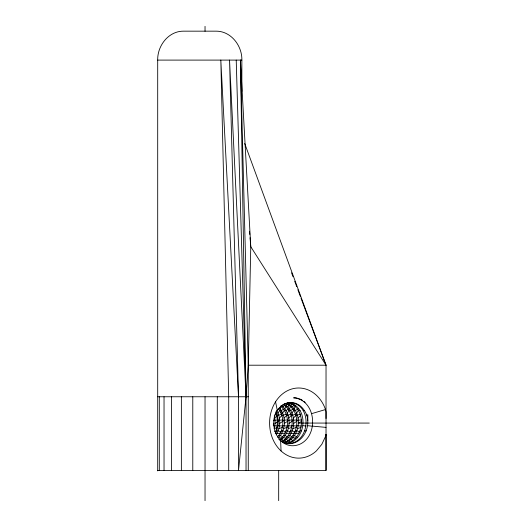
<?xml version="1.0" encoding="UTF-8"?>
<svg xmlns="http://www.w3.org/2000/svg" width="527" height="527" viewBox="0 0 527 527"><rect width="100%" height="100%" fill="white"/><g stroke="black" fill="none" stroke-linecap="round" stroke-linejoin="round"><path stroke-width="0.79" d="M157.698 470.413L326.029 470.413L326.029 434.353L325.581 436.382L321.813 444.327L316.457 450.822A35.078 29.084 -90 0 1 274.205 442.015A35.078 29.084 -90 0 1 285.166 392.009A35.078 29.084 -90 0 1 325.508 409.538L326.029 411.844L326.029 418.517M248.263 470.413L248.263 365.204L250.766 246.702L240.431 60.098L246.037 396.765L246.037 470.413M273.408 423.438L273.348 425.678L278.118 426.04M274.271 415.895C275.278 420.091 275.469 424.551 274.132 428.695L277.676 427.364M275.272 433.569C278.954 427.015 279.158 418.576 275.766 411.857M278.803 409.222L276.761 410.507C280.904 418.003 280.72 427.588 276.188 434.867M277.485 437.173C284.112 429.525 284.745 417.035 278.599 408.926M279.323 407.826C286.504 416.093 285.977 429.782 278.579 437.726L282.32 438.154M283.598 440.987L281.866 439.32L280.292 439.32C289.475 430.875 290.245 414.268 280.529 405.988M281.589 405.612C292.34 413.972 291.24 432.799 280.193 440.447M281.51 441.626C294.731 434.452 296.088 412.509 283.098 404.453M284.145 404.064C297.874 412.068 296.431 434.959 282.498 442.015M283.73 442.608C299.962 437.232 301.707 409.92 285.502 403.491M287.077 403.491C303.796 410.105 301.306 438.76 283.994 443.016M278.836 439.406L282.887 442.074L287.38 443.444C306.707 440.019 308.914 407.358 289.376 402.694M285.423 443.431C302.9 446.837 313.789 423.866 304.362 410.507A20.54 17.029 -90 0 0 280.476 406.818C265.055 420.203 277.927 452.884 299.606 444.34C319.27 435.625 316.187 399.558 293.592 397.839L296.108 397.826L301.24 399.525L302.551 400.467M157.698 470.874L157.698 60.098C157.303 45.869 168.456 31.1 183.416 31.165L216.142 31.165C231.103 31.1 242.255 45.869 241.86 60.098L241.86 91.355M240.477 62.568L240.431 60.098L248.263 365.204L246.037 396.765L238.514 470.413L238.514 396.765L229.535 60.098L246.037 396.765L236.221 60.098M281.023 413.201L281.168 411.574M286.26 405.612L286.622 403.333M290.924 405.612L291.293 403.333M275.588 432.726L277.143 426.303L277.34 419.663L276.174 413.247M307.761 420.829L307.867 414.769L306.595 415.144M285.772 443.424C305.133 440.071 307.346 407.345 287.801 402.694M290.443 443.424C311.668 439.999 311.543 401.31 288.183 402.7M280.173 408.926L281.326 405.876M284.843 408.926L285.996 405.876M289.514 408.926L290.667 405.876M294.178 408.926L295.331 405.876M277.933 413.201L279.929 410.039M282.597 413.201L284.6 410.039M287.268 413.201L289.264 410.039M291.938 413.201L293.934 410.039M296.609 413.201L298.605 410.039M289.698 402.766L288.809 404.064L287.235 404.064M274.679 418.155L277.321 415.428M279.35 418.155L281.991 415.428M284.02 418.155L287.189 414.881M288.691 418.155L291.853 414.881M293.355 418.155L296.523 414.881M298.025 418.155L300.667 415.428M284.857 405.059L283.137 406.732L281.563 406.732M289.527 405.059L287.808 406.732L286.227 406.732M294.198 405.059L292.478 406.732L290.897 406.732M280.476 406.818L284.125 404.117L285.897 403.504M274.982 423.438L278.783 420.921M279.653 423.438L283.454 420.921M284.323 423.438L288.117 420.921M288.987 423.438L292.156 421.337M293.658 423.438L296.826 421.337M298.328 423.438L301.49 421.337M283.473 409.222L281.431 410.507L279.85 410.507M288.822 408.794L286.095 410.507L284.521 410.507M293.493 408.794L290.766 410.507L289.191 410.507M298.157 408.794L295.436 410.507L293.855 410.507M278.803 428.695L283.052 427.101M283.473 428.695L287.722 427.101M288.144 428.695L291.681 427.364M292.808 428.695L296.352 427.364M297.478 428.695L301.016 427.364M274.89 414.874L277.162 414.064M281.833 414.064L278.803 415.144L277.222 415.144M286.497 414.064L283.473 415.144L281.892 415.144M291.167 414.064L288.137 415.144L286.563 415.144M295.838 414.064L292.808 415.144L291.233 415.144M300.502 414.064L297.478 415.144L295.897 415.144M286.49 403.3L287.643 402.911M311.655 413.642L325.508 409.538M276.846 433.569L280.588 433.102M281.517 433.569L285.252 433.102M286.187 433.569L289.922 433.102M290.851 433.569L294.593 433.102M295.522 433.569L299.257 433.102M278.289 419.94L273.526 420.315M282.959 419.94L278.197 420.315M287.63 419.94L282.861 420.315M292.301 419.94L287.531 420.315M296.964 419.94L292.202 420.315M301.635 419.94L296.872 420.315M157.698 60.098L241.86 60.098M248.263 365.204L326.029 365.204L326.029 470.413M157.698 396.765L248.263 396.765M298.526 410.507L300.1 410.507M303.196 410.507L304.362 410.507M298.677 423.069L369.302 423.069M278.019 425.678L282.782 426.04M282.683 425.678L287.452 426.04M287.353 425.678L292.123 426.04M292.024 425.678L296.787 426.04M296.688 425.678L301.457 426.04M304.698 430.862L306.273 430.862M276.688 430.862L278.263 430.862L281.299 431.929M281.352 430.862L282.933 430.862L285.963 431.929M286.023 430.862L287.597 430.862L290.634 431.929M290.693 430.862L292.268 430.862L295.304 431.929M295.357 430.862L296.938 430.862L299.975 431.929M300.028 430.862L301.602 430.862M278.948 435.519L280.529 435.519L282.577 436.791M283.618 435.519L285.193 435.519L287.248 436.791M288.289 435.519L289.863 435.519L291.912 436.791M292.953 435.519L294.534 435.519L297.268 437.219M284.962 439.32L286.536 439.32L288.262 440.987M289.626 439.32L291.207 439.32L292.933 440.987M285.588 442.015L287.169 442.015M312.439 426.119L326.029 427.39M307.603 425.678L312.392 426.218M302.933 425.678L306.128 426.04M292.584 437.726L295.575 438.069M287.913 437.726L290.904 438.069M283.243 437.726L286.24 438.069M274.35 431.132L276.629 431.929M303.862 401.409L305.173 402.351M244.699 143.489L326.029 365.204L250.766 246.702L250.048 237.73M291.556 272.815L292.992 276.662M294.718 281.28L296.727 286.668M297.88 289.751L300.462 296.681M301.036 298.223L326.029 365.204M275.549 401.811L277.314 410.48M289.534 440.447L289.81 442.739M284.863 440.447L285.147 442.739M249.521 231.208L249.785 234.469M238.514 396.765L220.82 60.098L228.711 396.765L228.711 470.413M280.621 440.677L281.056 450.967M240.569 67.502L240.661 72.436M278.684 470.413L278.684 500.65M217.289 396.765L217.289 470.413M205.036 26.35L205.036 31.284M205.036 396.765L205.036 500.65M192.783 396.765L192.783 470.413M181.367 396.765L181.367 470.413M171.558 396.765L171.558 470.413M164.035 396.765L164.035 470.413M159.306 396.765L159.306 470.413"/></g></svg>
